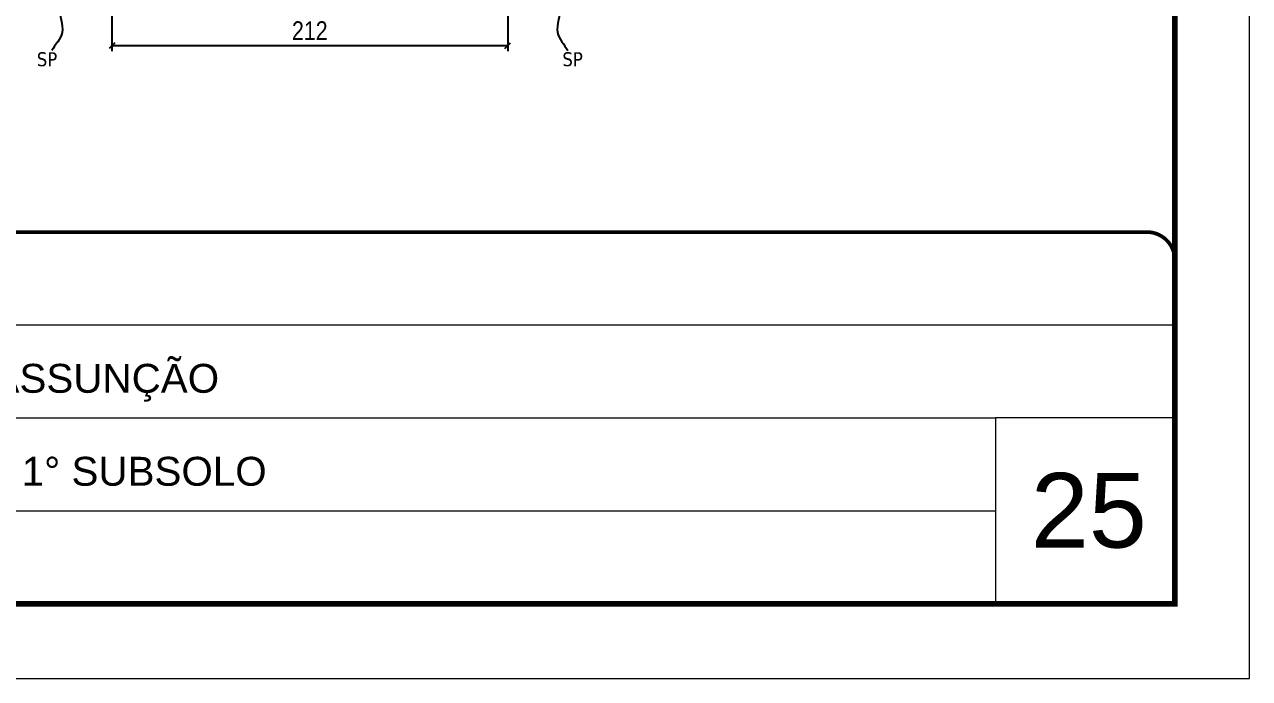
# Model space of a CAD drawing. Extents: x 2102 to 8383, y -13264 to 2718.
# Drawn here: x 2931 to 3587, y -5224 to -4873 of the extents above; entities that cross this region are included whole.
import ezdxf

# ---------------------------------------------------------------- set-up
doc = ezdxf.new("R2010")
doc.units = 0
doc.linetypes.add('CONTINUO', pattern=[0])
doc.linetypes.add('DASHED', pattern=[0.75, 0.5, -0.25])
for name, color, linetype, lineweight in [('CARIMBO', 255, 'Continuous', 9), ('Folhas', 255, 'Continuous', 9), ('SARRAFO DE PRESSAO', 251, 'DASHED', 9)]:
    doc.layers.add(name, color=color, linetype=linetype, lineweight=lineweight)
doc.layers.add('COTA', color=241, linetype='Continuous')
doc.layers.add('texto', color=7, linetype='Continuous')
doc.styles.add('ARIAL', font='arial.ttf')
doc.styles.add('COTA TECNICA', font='techl___.ttf', dxfattribs={"height": 10})
doc.styles.get("Standard").update_dxf_attribs({"font": 'arial.ttf'})
doc.dimstyles.new('PAINEL', dxfattribs={"dimtxt": 10, "dimasz": 3, "dimexe": 3, "dimexo": 3, "dimgap": 3, "dimtad": 1, "dimdec": 1, "dimzin": 12, "dimdsep": 46, "dimtxsty": 'COTA TECNICA', "dimblk1": 'OBLIQUE', "dimblk2": 'OBLIQUE', "dimsah": 1, "dimcen": 0.9, "dimclrd": 4, "dimclre": 4, "dimclrt": 240, "dimadec": 1, "dimazin": 3, "dimtfac": 1, "dimtdec": 1, "dimtmove": 0, "dimatfit": 3, "dimfxl": 1, "dimtolj": 1, "dimtzin": 12, "dimarcsym": 0})
doc.dimstyles.get("Standard").update_dxf_attribs({"dimtxt": 0.18, "dimasz": 0.18, "dimexe": 0.18, "dimexo": 0.0625, "dimgap": 0.09, "dimtad": 0, "dimtih": 1, "dimtoh": 1, "dimdec": 4, "dimzin": 0, "dimdsep": 46, "dimtxsty": 'Standard', "dimcen": 0.09, "dimadec": 0, "dimazin": 0, "dimtfac": 1, "dimtdec": 4, "dimtofl": 0, "dimtmove": 0, "dimatfit": 3, "dimfxl": 1, "dimtolj": 1, "dimtzin": 0, "dimarcsym": 0})

# ---------------------------------------------------------------- blocks, each defined once
blk = doc.blocks.new('9999999999')
at = {"color": 30, "linetype": 'CONTINUO'}
for p, q in [((98564.56, 34379.64), (99583.98, 34379.64)), ((98564.56, 34329.83), (99487.98, 34329.83)), ((99583.98, 34329.83), (99487.98, 34329.83)), ((99487.98, 34329.83), (99487.98, 34230.21)), ((98564.56, 34280.02), (99487.98, 34280.02))]:
    blk.add_line(p, q, dxfattribs=at)
at = {"color": 30, "linetype": 'CONTINUO', "const_width": 2}
blk.add_lwpolyline([(99583.98, 34230.21), (99583.98, 34414.45, 0.414214), (99568.98, 34429.45), (98228.98, 34429.45, 0.414214), (98213.98, 34414.45), (98213.98, 34245.21, 0.414214), (98228.98, 34230.21), (99583.98, 34230.21)], format="xyb", dxfattribs=at)
at = {"layer": 'Folhas'}
blk.add_lwpolyline([(98138.98, 34190.21), (99623.98, 34190.21), (99623.98, 35240.21), (98138.98, 35240.21)], close=True, dxfattribs=at)
at = {"layer": 'Folhas', "color": 30, "const_width": 3}
blk.add_lwpolyline([(98213.98, 34230.21), (99583.98, 34230.21), (99583.98, 35200.21), (98213.98, 35200.21)], close=True, dxfattribs=at)
at = {"color": 7, "linetype": 'Continuous', "ltscale": 5, "style": 'ARIAL'}
for s, p in [('HOSPITAL ASSUNÇÃO', (98837.68, 34343.32)), ('TRECHO 3 - 1° SUBSOLO', (98837.68, 34293.51))]:
    blk.add_text(s, height=15.4829, dxfattribs=at).set_placement(p)
blk = doc.blocks.new('_Oblique')
at = {"color": 0, "linetype": 'ByBlock', "lineweight": -2}
blk.add_line((-0.5, -0.5), (0.5, 0.5), dxfattribs=at)
blk = doc.blocks.new('*D521')
at = {"layer": 'COTA', "color": 4, "lineweight": -2, "transparency": 16777216}
for p, q in [((2977.91, -4833.56), (2977.91, -4887.74)), ((3189.91, -4833.56), (3189.91, -4887.74)), ((3189.91, -4884.74), (2977.91, -4884.74))]:
    blk.add_line(p, q, dxfattribs=at)
at = {"layer": 'Defpoints', "color": 0, "transparency": 16777216}
for p in [(2977.91, -4830.56), (3189.91, -4830.56), (2977.91, -4884.74)]:
    blk.add_point(p, dxfattribs=at)
at = {"layer": 'COTA', "color": 4, "lineweight": -2, "transparency": 16777216, "xscale": 3, "yscale": 3, "zscale": 3, "rotation": 180}
blk.add_blockref('_Oblique', (2977.91, -4884.74), dxfattribs=at)
at = {"layer": 'COTA', "color": 4, "lineweight": -2, "transparency": 16777216, "xscale": 3, "yscale": 3, "zscale": 3}
blk.add_blockref('_Oblique', (3189.91, -4884.74), dxfattribs=at)
at = {"layer": 'COTA', "color": 240, "transparency": 16777216, "insert": (3083.91, -4876.68), "char_height": 10, "attachment_point": 5, "style": 'COTA TECNICA'}
blk.add_mtext('\\A1;212', dxfattribs=at)

msp = doc.modelspace()

# ---------------------------------------------------------------- block references
at = {"layer": 'SARRAFO DE PRESSAO', "color": 6, "linetype": 'ByBlock'}
msp.add_blockref('9999999999', (-96036.69, -39414.05), dxfattribs=at)

# ---------------------------------------------------------------- texts
at = {"layer": 'CARIMBO', "style": 'ARIAL'}
msp.add_text('25', height=40, dxfattribs=at).set_placement((3470.14, -5153.7))
at = {"layer": 'texto', "color": 0, "char_height": 7.5, "attachment_point": 5}
for insert in [(2943.13, -4892.06), (3224.68, -4892.06)]:
    msp.add_mtext('{\\fTahoma|b0|i0|c0|p34;\\C4;SP}', dxfattribs=dict(at, insert=insert))

# ---------------------------------------------------------------- dimensions: what is measured, and where the dimension line sits
at = {"layer": 'COTA'}
dim = msp.add_linear_dim(base=(2977.91, -4884.74), p1=(3189.91, -4830.56), p2=(2977.91, -4830.56), angle=180, dimstyle='PAINEL', override={"dimarcsym": 2}, dxfattribs=at)
dim.commit()
dim.dimension.update_dxf_attribs({"geometry": '*D521', "text_midpoint": (3083.91, -4876.68)})

# ---------------------------------------------------------------- leaders
at = {"layer": 'COTA', "path_type": 1}
for points in [[(2966.08, -4852.75), (2950.29, -4864.58), (2951.22, -4877.59), (2945.67, -4887.37)], [(3201.74, -4852.75), (3217.52, -4864.58), (3216.6, -4877.59), (3222.15, -4887.37)]]:
    msp.add_leader(points, dimstyle='Standard', override={"dimasz": 8}, dxfattribs=at)

doc.saveas('drawing.dxf')
